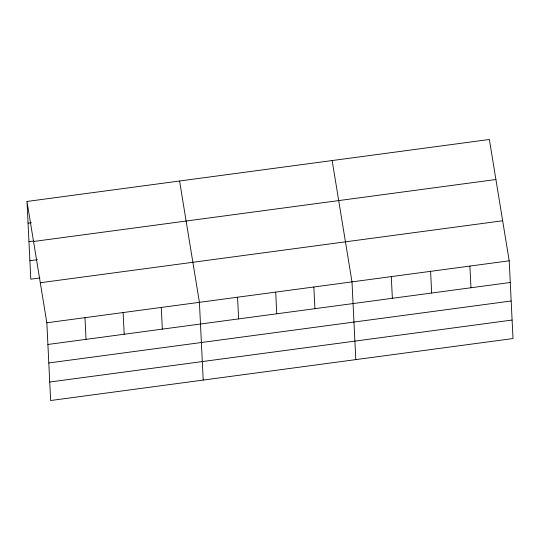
<?xml version="1.0" encoding="UTF-8"?>
<svg xmlns="http://www.w3.org/2000/svg" width="540" height="540" viewBox="0 0 540 540"><rect width="100%" height="100%" fill="white"/><g stroke="black" fill="none" stroke-linecap="round" stroke-linejoin="round"><path stroke-width="0.81" d="M27 201.454L489.362 139.482L509.2 260.807L513 338.546L50.639 400.518L46.838 322.778L27 201.454L30.8 279.194L39.926 277.972M28.06 223.142L31.381 222.696M28.964 241.637L33.939 240.975M33.548 241.488L495.909 179.516M29.896 260.699L37.361 259.7M40.291 282.737L502.652 220.766M46.838 322.778L509.2 260.807M47.898 344.466L510.26 282.494M48.803 362.961L511.164 300.989M49.734 382.023L512.096 320.051M332.161 160.549L351.992 281.873L355.799 359.62M179.577 181.001L199.415 302.326L203.216 380.072M469.894 266.072L470.961 287.759M430.596 271.337L431.656 293.031M391.298 276.608L392.357 298.296M313.848 286.99L314.908 308.678M275.704 292.1L276.764 313.787M237.56 297.209L238.619 318.904M161.271 307.435L162.331 329.13M123.127 312.552L124.186 334.24M84.983 317.662L86.042 339.35"/></g></svg>
